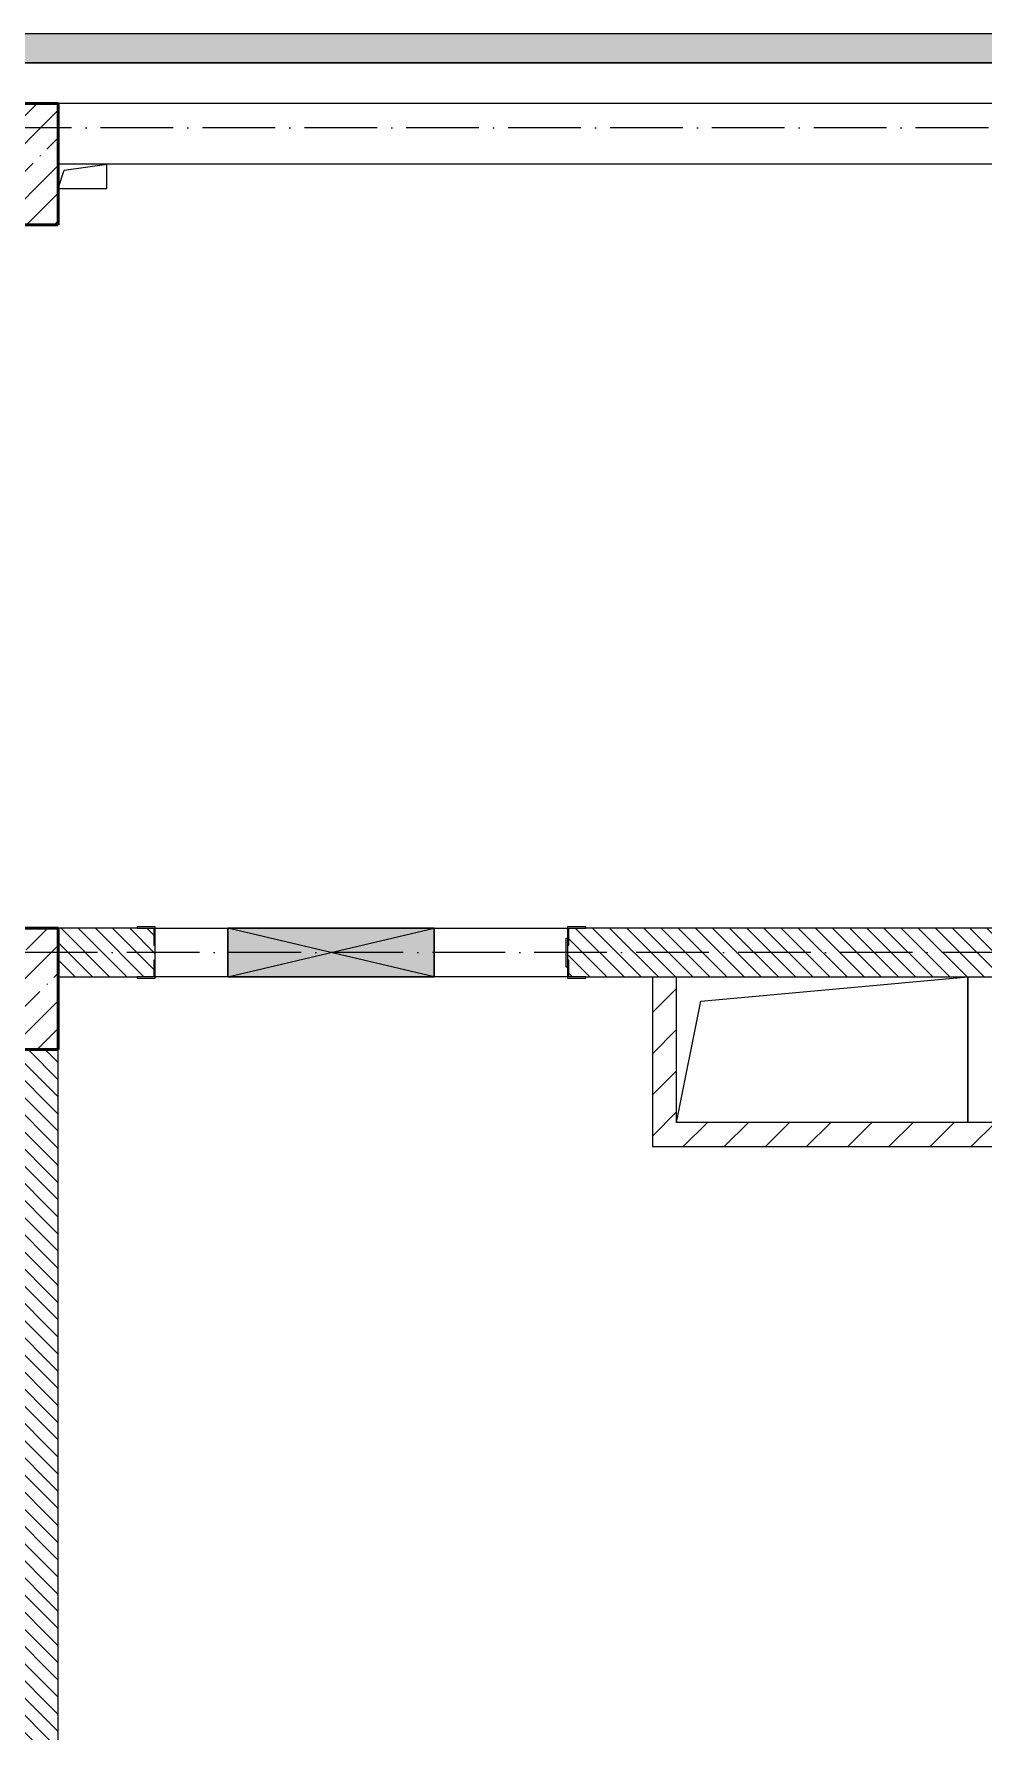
# Model space of a CAD drawing. Header units: millimetres. Extents: x -12989 to 629078, y -109036 to 555275.
# Drawn here: x 586260 to 590173, y -87744 to -80748 of the extents above; entities that cross this region are included whole.
import ezdxf

# ---------------------------------------------------------------- set-up
doc = ezdxf.new("R2010")
doc.units = ezdxf.units.MM
doc.linetypes.add('50_200_ШТРИХ_1Т_ш5_п1_п1_', pattern=[700, 500, -100, 0, -100])
for name, color, linetype, lineweight in [('A-DETL-GENF-OTLN', 7, 'Continuous', 9), ('A-FLOR-____-OTLN', 7, 'Continuous', 9), ('A-GENM-____-MCUT', 7, 'Continuous', 25), ('A-GENM-____-OTLN', 7, 'Continuous', 9), ('A-GENM-____-OTLN-1', 7, 'Continuous', 25), ('A-GLAZ-____-OTLN', 7, 'Continuous', 9), ('A-WALL-____-MCUT-3', 7, 'Continuous', 9), ('A-WALL-____-OTLN', 7, 'Continuous', 9), ('A-WALL-____-PATT-1', 7, 'Continuous', 9), ('A-WALL-FNSH-MCUT-1', 7, 'Continuous', 9), ('I-WALL-____-OTLN', 7, 'Continuous', 9), ('S-COLS-____-MCUT', 7, 'Continuous', 50), ('S-COLS-____-OTLN', 7, 'Continuous', 9), ('S-GRID-____-OTLN-1', 7, '50_200_ШТРИХ_1Т_ш5_п1_п1_', 9)]:
    doc.layers.add(name, color=color, linetype=linetype, lineweight=lineweight)
doc.layers.add('A-GLAZ-____-OTLN-1', color=7, linetype='Continuous', lineweight=9, true_color=0xc0c0c0)
pattern_1 = [(135, (523510.01, -90515.614), (-35.35534, -35.35534), [])]
pattern_2 = [(45, (523510.01, -90515.61), (-84.85281, 84.85281), [])]

# ---------------------------------------------------------------- blocks, each defined once
blk = doc.blocks.new('BSC_Колонна _Прямоугольная - 500х500-V111-АР1_План отверстий 3 этажа в осях 1-64_А-ГГ')
at = {"layer": 'S-COLS-____-OTLN'}
h = blk.add_hatch(dxfattribs=at)
h.set_pattern_fill('FP_134', color=256, style=0, pattern_type=2)
h.set_pattern_definition([(45, (-62600, -5831.04), (-114.04925, 114.04925), []), (45, (-62485.95, -5831.04), (-114.04925, 114.04925), [201.613, -40.323, 3.353, -36.97])])
h.paths.add_polyline_path([(-250, -250), (250, -250), (250, 250), (-250, 250)], flags=0)
at = {"layer": 'S-COLS-____-MCUT'}
for p, q in [((250, 250), (-250, 250)), ((-250, 250), (-250, -250)), ((250, -250), (250, 250)), ((-250, -250), (250, -250))]:
    blk.add_line(p, q, dxfattribs=at)
blk = doc.blocks.new('BSC_Колонна _Прямоугольная - 500х500-V116-АР1_План отверстий 3 этажа в осях 1-64_А-ГГ')
at = {"layer": 'S-COLS-____-OTLN'}
h = blk.add_hatch(dxfattribs=at)
h.set_pattern_fill('FP_139', color=256, style=0, pattern_type=2)
h.set_pattern_definition([(45, (-62600, -9231.04), (-114.04925, 114.04925), []), (45, (-62485.95, -9231.04), (-114.04925, 114.04925), [201.613, -40.323, 3.353, -36.97])])
h.paths.add_polyline_path([(-250, -250), (250, -250), (250, 250), (-250, 250)], flags=0)
at = {"layer": 'S-COLS-____-MCUT'}
for p, q in [((250, 250), (-250, 250)), ((-250, 250), (-250, -250)), ((250, -250), (250, 250)), ((-250, -250), (250, -250))]:
    blk.add_line(p, q, dxfattribs=at)
blk = doc.blocks.new('Фахверк_СКБ_Уголок - 200_3960-28268576-АР1_План отверстий 3 этажа в осях 1-64_А-ГГ')
at = {"layer": 'A-GENM-____-MCUT'}
for p, q in [((200, 156), (125, 156)), ((125, 156), (125, 81)), ((131, 81), (131, 150)), ((131, 150), (200, 150)), ((200, 150), (200, 156)), ((125, 81), (131, 81)), ((131, 19), (125, 19)), ((125, 19), (125, -56)), ((131, -50), (131, 19)), ((125, -56), (200, -56)), ((200, -50), (131, -50)), ((200, -56), (200, -50))]:
    blk.add_line(p, q, dxfattribs=at)
blk = doc.blocks.new('154_Стойка_СКБ_Уголок - СМ-2480_200-28346303-АР1_План отверстий 3 этажа в осях 1-64_А-ГГ')
at = {"layer": 'A-GENM-____-MCUT'}
for p, q in [((125, 156), (125, 81)), ((200, 156), (125, 156)), ((131, 81), (131, 150)), ((131, 150), (200, 150)), ((200, 150), (200, 156)), ((125, 81), (131, 81)), ((131, 19), (125, 19)), ((125, 19), (125, -56)), ((131, -50), (131, 19)), ((125, -56), (200, -56)), ((200, -50), (131, -50)), ((200, -56), (200, -50))]:
    blk.add_line(p, q, dxfattribs=at)
blk = doc.blocks.new('Стойка_Влож_Полоса боковая - Полоса-28213942-АР1_План отверстий 3 этажа в осях 1-64_А-ГГ')
at = {"layer": 'A-GENM-____-OTLN'}
for p, q in [((-5, 60), (0, 60)), ((-5, -60), (-5, 60)), ((0, 31), (0, -31)), ((0, -60), (-5, -60))]:
    blk.add_line(p, q, dxfattribs=at)
blk = doc.blocks.new('AR_Отверстие прямоугольное _в плите_ - AR_Отверстие прямоугольное _в плите_-V181-АР1_План отверстий 3 этажа в осях 1-64_А-ГГ')
at = {"layer": 'A-GENM-____-OTLN'}
for p, q in [((-100, -50), (-75, 25)), ((-75, 25), (100, 50)), ((100, -50), (100, 50)), ((-100, -50), (100, -50))]:
    blk.add_line(p, q, dxfattribs=at)
blk = doc.blocks.new('AR_Отверстие прямоугольное _в плите_ - AR_Отверстие прямоугольное _в плите_-V205-АР1_План отверстий 3 этажа в осях 1-64_А-ГГ')
at = {"layer": 'A-GENM-____-OTLN'}
for p, q in [((-500, 200), (600, 300)), ((600, -300), (600, 300)), ((-600, -300), (-500, 200))]:
    blk.add_line(p, q, dxfattribs=at)
blk = doc.blocks.new('Отлив_СКБ - Отлив витража_120_НВФ-31885342-АР1_План отверстий 3 этажа в осях 1-64_А-ГГ')
at = {"layer": 'A-GLAZ-____-OTLN-1'}
for points in [[(7800, -2), (7800, 0), (0, 0), (0, -2), (6195.9, -2)], [(7800, -120), (7800, -2), (0, -2), (0, -120), (6195.9, -120)]]:
    blk.add_hatch(color=256, dxfattribs=at).paths.add_polyline_path(points, flags=0)
at = {"layer": 'A-GLAZ-____-OTLN'}
for p, q in [((0, 0), (7800, 0)), ((7800, -2), (0, -2)), ((0, -120), (0, -83)), ((0, -120), (7800, -120)), ((7800, -83), (7800, -120))]:
    blk.add_line(p, q, dxfattribs=at)
blk = doc.blocks.new('AR_Отверстие прямоугольное _в стене_ - AR_Отверстие прямоугольное _в стене__ОВ-36927705-АР1_План отверстий 3 этажа в осях 1-64_А-ГГ')
at = {"layer": 'A-GLAZ-____-OTLN'}
blk.add_hatch(color=256, dxfattribs=at).paths.add_polyline_path([(-425, 100), (-425, -100), (425, -100), (425, 100)], flags=0)
at = {"layer": 'A-DETL-GENF-OTLN'}
for p, q in [((-425, -100), (-425, 100)), ((-425, 100), (425, 100)), ((425, 100), (-425, -100)), ((-425, 100), (425, -100)), ((425, 100), (-425, 100)), ((-425, 100), (-425, -100)), ((425, 100), (425, -100)), ((425, -100), (425, 100)), ((425, -100), (-425, -100)), ((-425, -100), (425, -100))]:
    blk.add_line(p, q, dxfattribs=at)
blk = doc.blocks.new('3эт')
at = {"layer": 'S-GRID-____-OTLN-1', "color": 251, "ltscale": 0.6, "true_color": 0x636466}
for p, q in [((387845.1, -77482.4), (279340.9, -77482.4)), ((374089.5, -80882.4), (279101.9, -80882.4))]:
    blk.add_line(p, q, dxfattribs=at)

msp = doc.modelspace()

# ---------------------------------------------------------------- hatches: boundary and pattern name
at = {"layer": 'A-WALL-____-PATT-1'}
h = msp.add_hatch(dxfattribs=at)
h.set_pattern_fill('FP_6', color=256, style=0, pattern_type=2)
h.set_pattern_definition(pattern_1)
h.paths.add_polyline_path([(591760.0077, -84634.5723), (591860.0077, -84634.5723), (591860.0077, -84434.5723), (591760.0077, -84434.5723), (591760.0077, -84628.69)], flags=0)
h.paths.add_polyline_path([(591260.0077, -84634.5723), (591260.0077, -84434.5723), (588466.0077, -84434.9253), (588466.0077, -84503.5723), (588460.0077, -84503.5723), (588460.0077, -84565.5723), (588466.0077, -84565.5723), (588466.0077, -84634.5723), (590659.9737, -84634.5723)], flags=0)
h.paths.add_polyline_path([(586685.0077, -84634.5723), (586754.0077, -84634.5723), (586754.0077, -84565.5723), (586760.0077, -84565.5723), (586760.0077, -84503.5723), (586754.0077, -84503.5723), (586754.0077, -84434.5723), (586360.0077, -84434.5723), (586360.0077, -84634.5723)], flags=0)
h = msp.add_hatch(dxfattribs=at)
h.set_pattern_fill('FP_4', color=256, style=0, pattern_type=2)
h.set_pattern_definition(pattern_2)
h.paths.add_polyline_path([(588910.0077, -85334.5723), (588910.0077, -84634.5723), (588810.0077, -84634.5723), (588810.0077, -85334.5723)], flags=0)
h = msp.add_hatch(dxfattribs=at)
h.set_pattern_fill('FP_6', color=256, style=0, pattern_type=2)
h.set_pattern_definition(pattern_1)
h.paths.add_polyline_path([(586360.0077, -91934.5723), (586360.0077, -84934.5723), (586160.0077, -84934.5723), (586160.0077, -91934.5723), (586241.313, -91934.5723)], flags=0)
h = msp.add_hatch(dxfattribs=at)
h.set_pattern_fill('FP_4', color=256, style=0, pattern_type=2)
h.set_pattern_definition(pattern_2)
h.paths.add_polyline_path([(588910.0077, -85334.5723), (590360.0077, -85334.5723), (590360.0077, -85331.5723), (590407.0077, -85331.5723), (590407.0077, -85237.5723), (590360.0077, -85237.5723), (590360.0077, -85234.5723), (588910.0077, -85234.5723), (588910.0077, -85331.5723)], flags=0)
h.paths.add_polyline_path([(592360.0077, -85334.5723), (592360.0077, -85234.5723), (590860.0077, -85234.5723), (590860.0077, -85334.5723)], flags=0)

# ---------------------------------------------------------------- linework, layer by layer
at = {"layer": 'A-FLOR-____-OTLN'}
msp.add_line((590110.0077, -84634.5723), (590110.0077, -85234.5723), dxfattribs=at)
at = {"layer": 'A-WALL-____-MCUT-3'}
for p, q in [((586685.0077, -84434.5723), (586360.0077, -84434.5723)), ((591260.0077, -84434.5723), (588535.0077, -84434.5723)), ((586760.0077, -84565.5723), (586760.0077, -84503.5723)), ((586360.0077, -84634.5723), (586685.0077, -84634.5723)), ((588535.0077, -84634.5723), (591260.0077, -84634.5723)), ((586360.0077, -91934.5723), (586360.0077, -84934.5723))]:
    msp.add_line(p, q, dxfattribs=at)
at = {"layer": 'A-WALL-____-OTLN'}
for p, q in [((591510.0077, -81034.5723), (586360.0077, -81034.5723)), ((591510.0077, -81284.5723), (586360.0077, -81284.5723))]:
    msp.add_line(p, q, dxfattribs=at)
at = {"layer": 'A-WALL-FNSH-MCUT-1'}
for p, q in [((588810.0077, -84634.5723), (588810.0077, -85334.5723)), ((588910.0077, -85234.5723), (588910.0077, -84634.5723)), ((590360.0077, -85234.5723), (588910.0077, -85234.5723)), ((588810.0077, -85334.5723), (590360.0077, -85334.5723))]:
    msp.add_line(p, q, dxfattribs=at)
at = {"layer": 'I-WALL-____-OTLN'}
for p, q in [((586760.0077, -84434.5723), (587060.0077, -84434.5723)), ((587910.0077, -84434.5723), (588460.0077, -84434.5723)), ((587060.0077, -84634.5723), (586760.0077, -84634.5723)), ((588460.0077, -84634.5723), (587910.0077, -84634.5723))]:
    msp.add_line(p, q, dxfattribs=at)

# ---------------------------------------------------------------- block references
msp.add_blockref('3эт', (239739.3002, -3652.1582))
at = {"layer": 'A-GENM-____-OTLN'}
for name, p in [('AR_Отверстие прямоугольное _в плите_ - AR_Отверстие прямоугольное _в плите_-V181-АР1_План отверстий 3 этажа в осях 1-64_А-ГГ', (586460.0077, -81334.5723)), ('Стойка_Влож_Полоса боковая - Полоса-28213942-АР1_План отверстий 3 этажа в осях 1-64_А-ГГ', (588460.0077, -84534.5723)), ('AR_Отверстие прямоугольное _в плите_ - AR_Отверстие прямоугольное _в плите_-V205-АР1_План отверстий 3 этажа в осях 1-64_А-ГГ', (589510.0077, -84934.5723))]:
    msp.add_blockref(name, p, dxfattribs=at)
at = {"layer": 'A-GENM-____-OTLN-1', "rotation": 180}
msp.add_blockref('Фахверк_СКБ_Уголок - 200_3960-28268576-АР1_План отверстий 3 этажа в осях 1-64_А-ГГ', (586885.0077, -84484.5723), dxfattribs=at)
at = {"layer": 'A-GENM-____-OTLN-1'}
msp.add_blockref('154_Стойка_СКБ_Уголок - СМ-2480_200-28346303-АР1_План отверстий 3 этажа в осях 1-64_А-ГГ', (588335.0077, -84584.5723), dxfattribs=at)
at = {"layer": 'A-GLAZ-____-OTLN', "rotation": 180}
for name, p in [('Отлив_СКБ - Отлив витража_120_НВФ-31885342-АР1_План отверстий 3 этажа в осях 1-64_А-ГГ', (591510.0077, -80867.5723)), ('AR_Отверстие прямоугольное _в стене_ - AR_Отверстие прямоугольное _в стене__ОВ-36927705-АР1_План отверстий 3 этажа в осях 1-64_А-ГГ', (587485.0077, -84534.5723))]:
    msp.add_blockref(name, p, dxfattribs=at)
at = {"layer": 'S-COLS-____-OTLN'}
for name, p in [('BSC_Колонна _Прямоугольная - 500х500-V116-АР1_План отверстий 3 этажа в осях 1-64_А-ГГ', (586110.0077, -81284.5723)), ('BSC_Колонна _Прямоугольная - 500х500-V111-АР1_План отверстий 3 этажа в осях 1-64_А-ГГ', (586110.0077, -84684.5723))]:
    msp.add_blockref(name, p, dxfattribs=at)

doc.saveas('drawing.dxf')
